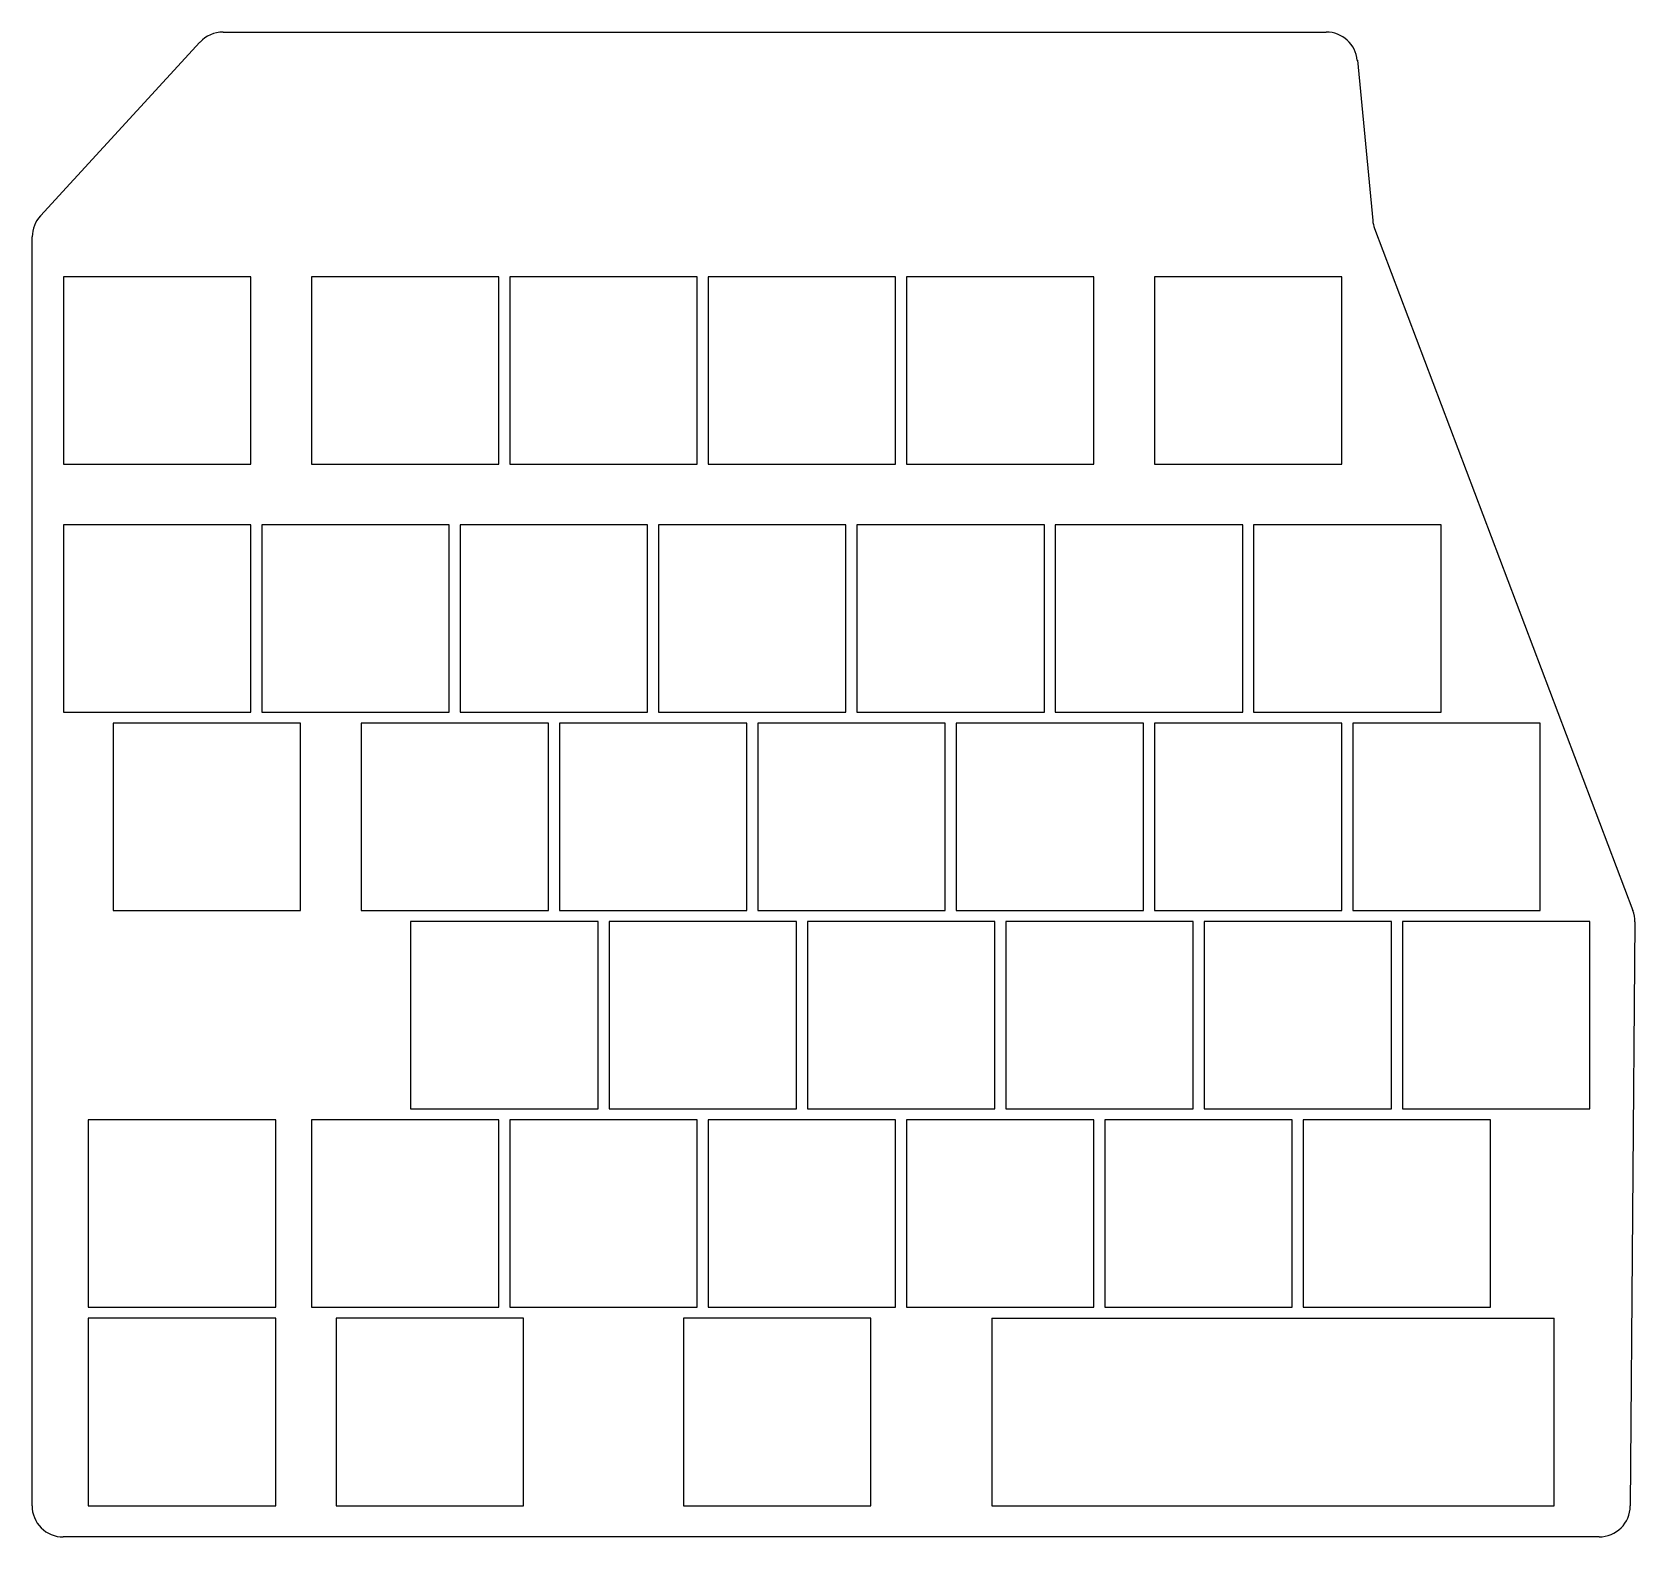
# Model space of a CAD drawing. Header units: millimetres. Extents: x 88 to 242, y -188 to -44.
import ezdxf

# ---------------------------------------------------------------- set-up
doc = ezdxf.new("R2010")
doc.units = ezdxf.units.MM

msp = doc.modelspace()

# ---------------------------------------------------------------- linework, layer by layer
for p, q in [((106.32, -43.69), (212.27, -43.69)), ((88.79, -61.33), (104.11, -44.66)), ((215.26, -46.4), (216.74, -61.79)), ((216.92, -62.56), (241.72, -128.05)), ((87.98, -185.2), (88, -63.36)), ((109, -67.19), (91, -67.19)), ((91, -67.19), (91, -85.19)), ((109, -85.19), (109, -67.19)), ((132.81, -67.19), (114.81, -67.19)), ((114.81, -67.19), (114.81, -85.19)), ((132.81, -85.19), (132.81, -67.19)), ((151.86, -67.19), (133.86, -67.19)), ((133.86, -67.19), (133.86, -85.19)), ((151.86, -85.19), (151.86, -67.19)), ((170.91, -67.19), (152.91, -67.19)), ((152.91, -67.19), (152.91, -85.19)), ((170.91, -85.19), (170.91, -67.19)), ((189.96, -67.19), (171.96, -67.19)), ((171.96, -67.19), (171.96, -85.19)), ((189.96, -85.19), (189.96, -67.19)), ((213.78, -67.19), (195.78, -67.19)), ((195.78, -67.19), (195.78, -85.19)), ((213.78, -85.19), (213.78, -67.19)), ((91, -85.19), (109, -85.19)), ((114.81, -85.19), (132.81, -85.19)), ((133.86, -85.19), (151.86, -85.19)), ((152.91, -85.19), (170.91, -85.19)), ((171.96, -85.19), (189.96, -85.19)), ((195.78, -85.19), (213.78, -85.19)), ((91, -91), (91, -109)), ((109, -91), (91, -91)), ((109, -109), (109, -91)), ((110.05, -91), (110.05, -109)), ((128.05, -91), (110.05, -91)), ((128.05, -109), (128.05, -91)), ((129.1, -91), (129.1, -109)), ((147.1, -91), (129.1, -91)), ((147.1, -109), (147.1, -91)), ((148.15, -91), (148.15, -109)), ((166.15, -91), (148.15, -91)), ((166.15, -109), (166.15, -91)), ((167.2, -91), (167.2, -109)), ((185.2, -91), (167.2, -91)), ((185.2, -109), (185.2, -91)), ((186.25, -91), (186.25, -109)), ((204.25, -91), (186.25, -91)), ((204.25, -109), (204.25, -91)), ((205.3, -91), (205.3, -109)), ((223.3, -91), (205.3, -91)), ((223.3, -109), (223.3, -91)), ((91, -109), (109, -109)), ((110.05, -109), (128.05, -109)), ((129.1, -109), (147.1, -109)), ((148.15, -109), (166.15, -109)), ((167.2, -109), (185.2, -109)), ((186.25, -109), (204.25, -109)), ((205.3, -109), (223.3, -109)), ((95.76, -110.05), (95.76, -128.05)), ((113.76, -110.05), (95.76, -110.05)), ((113.76, -128.05), (113.76, -110.05)), ((119.58, -110.05), (119.58, -128.05)), ((137.57, -110.05), (119.58, -110.05)), ((137.57, -128.05), (137.57, -110.05)), ((138.62, -110.05), (138.62, -128.05)), ((156.62, -110.05), (138.62, -110.05)), ((156.62, -128.05), (156.62, -110.05)), ((157.68, -110.05), (157.68, -128.05)), ((175.68, -110.05), (157.68, -110.05)), ((175.68, -128.05), (175.68, -110.05)), ((176.72, -110.05), (176.72, -128.05)), ((194.72, -110.05), (176.72, -110.05)), ((194.72, -128.05), (194.72, -110.05)), ((195.78, -110.05), (195.78, -128.05)), ((213.78, -110.05), (195.78, -110.05)), ((213.78, -128.05), (213.78, -110.05)), ((214.82, -110.05), (214.82, -128.05)), ((232.82, -110.05), (214.82, -110.05)), ((232.82, -128.05), (232.82, -110.05)), ((95.76, -128.05), (113.76, -128.05)), ((119.58, -128.05), (137.57, -128.05)), ((124.34, -129.1), (124.34, -147.1)), ((142.34, -129.1), (124.34, -129.1)), ((138.62, -128.05), (156.62, -128.05)), ((142.34, -147.1), (142.34, -129.1)), ((143.39, -129.1), (143.39, -147.1)), ((161.39, -129.1), (143.39, -129.1)), ((157.68, -128.05), (175.68, -128.05)), ((161.39, -147.1), (161.39, -129.1)), ((162.44, -129.1), (162.44, -147.1)), ((180.44, -129.1), (162.44, -129.1)), ((176.72, -128.05), (194.72, -128.05)), ((180.44, -147.1), (180.44, -129.1)), ((181.49, -129.1), (181.49, -147.1)), ((199.49, -129.1), (181.49, -129.1)), ((195.78, -128.05), (213.78, -128.05)), ((199.49, -147.1), (199.49, -129.1)), ((200.54, -129.1), (200.54, -147.1)), ((218.54, -129.1), (200.54, -129.1)), ((214.82, -128.05), (232.82, -128.05)), ((218.54, -147.1), (218.54, -129.1)), ((219.59, -129.1), (219.59, -147.1)), ((237.59, -129.1), (219.59, -129.1)), ((237.59, -147.1), (237.59, -129.1)), ((241.92, -129.14), (241.47, -185.22)), ((124.34, -147.1), (142.34, -147.1)), ((143.39, -147.1), (161.39, -147.1)), ((162.44, -147.1), (180.44, -147.1)), ((181.49, -147.1), (199.49, -147.1)), ((200.54, -147.1), (218.54, -147.1)), ((219.59, -147.1), (237.59, -147.1)), ((93.38, -148.15), (93.38, -166.15)), ((111.38, -148.15), (93.38, -148.15)), ((111.38, -166.15), (111.38, -148.15)), ((114.81, -148.15), (114.81, -166.15)), ((132.81, -148.15), (114.81, -148.15)), ((132.81, -166.15), (132.81, -148.15)), ((133.86, -148.15), (133.86, -166.15)), ((151.86, -148.15), (133.86, -148.15)), ((151.86, -166.15), (151.86, -148.15)), ((152.91, -148.15), (152.91, -166.15)), ((170.91, -148.15), (152.91, -148.15)), ((170.91, -166.15), (170.91, -148.15)), ((171.96, -148.15), (171.96, -166.15)), ((189.96, -148.15), (171.96, -148.15)), ((189.96, -166.15), (189.96, -148.15)), ((191.01, -148.15), (191.01, -166.15)), ((209.01, -148.15), (191.01, -148.15)), ((209.01, -166.15), (209.01, -148.15)), ((210.06, -148.15), (210.06, -166.15)), ((228.06, -148.15), (210.06, -148.15)), ((228.06, -166.15), (228.06, -148.15)), ((93.38, -166.15), (111.38, -166.15)), ((114.81, -166.15), (132.81, -166.15)), ((133.86, -166.15), (151.86, -166.15)), ((152.91, -166.15), (170.91, -166.15)), ((171.96, -166.15), (189.96, -166.15)), ((191.01, -166.15), (209.01, -166.15)), ((210.06, -166.15), (228.06, -166.15)), ((111.38, -167.2), (93.38, -167.2)), ((93.38, -167.2), (93.38, -185.2)), ((111.38, -185.2), (111.38, -167.2)), ((135.19, -167.2), (117.19, -167.2)), ((117.19, -167.2), (117.19, -185.2)), ((135.19, -185.2), (135.19, -167.2)), ((168.53, -167.2), (150.53, -167.2)), ((150.53, -167.2), (150.53, -185.2)), ((168.53, -185.2), (168.53, -167.2)), ((180.16, -167.2), (234.16, -167.2)), ((180.16, -167.2), (180.16, -185.2)), ((234.16, -185.2), (234.16, -167.2)), ((93.38, -185.2), (111.38, -185.2)), ((117.19, -185.2), (135.19, -185.2)), ((150.53, -185.2), (168.53, -185.2)), ((180.16, -185.2), (234.16, -185.2)), ((238.47, -188.2), (90.98, -188.2))]:
    msp.add_line(p, q)
for centre, start, end in [((106.32, -46.69), 90, 137.4195), ((212.27, -46.69), 5.4805, 90), ((91, -63.36), 137.4195, 179.9915), ((219.72, -61.5), 185.4805, 200.7466), ((238.92, -129.11), 359.5424, 20.7466), ((90.98, -185.2), 179.9915, 270), ((238.47, -185.2), 270, 359.5424)]:
    msp.add_arc(centre, 3, start, end)

doc.saveas('drawing.dxf')
